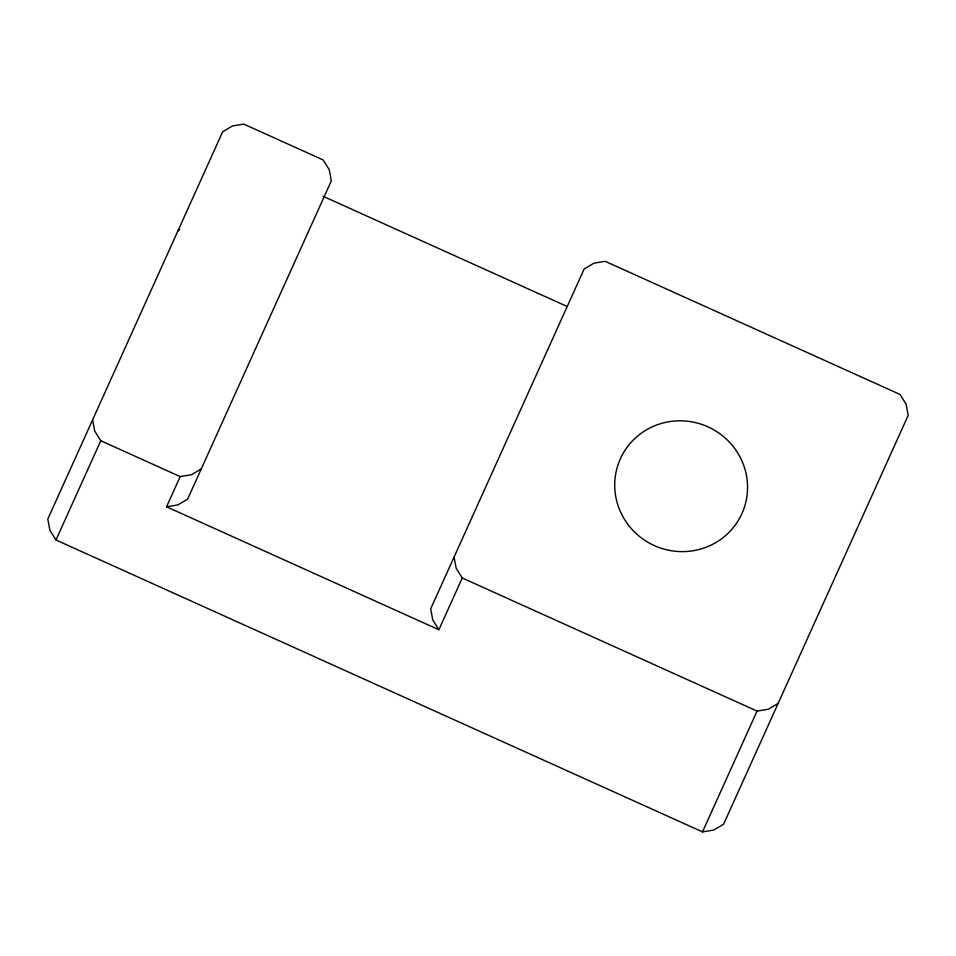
<?xml version="1.0" encoding="UTF-8"?>
<svg xmlns="http://www.w3.org/2000/svg" width="956" height="956" viewBox="0 0 956 956"><rect width="100%" height="100%" fill="white"/><g stroke="black" fill="none" stroke-linecap="round" stroke-linejoin="round"><path stroke-width="1.43" d="M454.076 557.061L456.167 568.246L462.25 577.974L438.876 629.753L432.793 620.026L430.69 608.841L584.128 269.03L593.903 263.199L605.22 261.335L900.026 394.446L906.109 404.173L908.2 415.358L723.596 824.203L713.821 830.035L702.505 831.899L55.974 539.985L100.786 440.74L94.704 431.013L92.613 419.827M438.876 629.753L166.547 506.788L180.182 476.59L191.511 474.726L201.274 468.894M702.505 831.899L757.056 711.085L768.373 709.209L778.148 703.389M177.852 231.041L179.716 229.595M166.547 506.788L177.864 504.923L187.639 499.104L331.326 180.863L329.234 169.678L323.152 159.951L243.756 124.101L232.439 125.965L222.664 131.797L47.8 519.072L49.891 530.257L55.974 539.985M323.056 196.279L566.932 306.386M462.25 577.974L757.056 711.085M100.786 440.74L180.182 476.59M627.542 523.912A66.669 65.139 24.3 0 0 741.904 513.647A66.669 65.139 24.3 0 0 673.968 421.082A66.669 65.139 24.3 0 0 627.542 523.912"/></g></svg>
